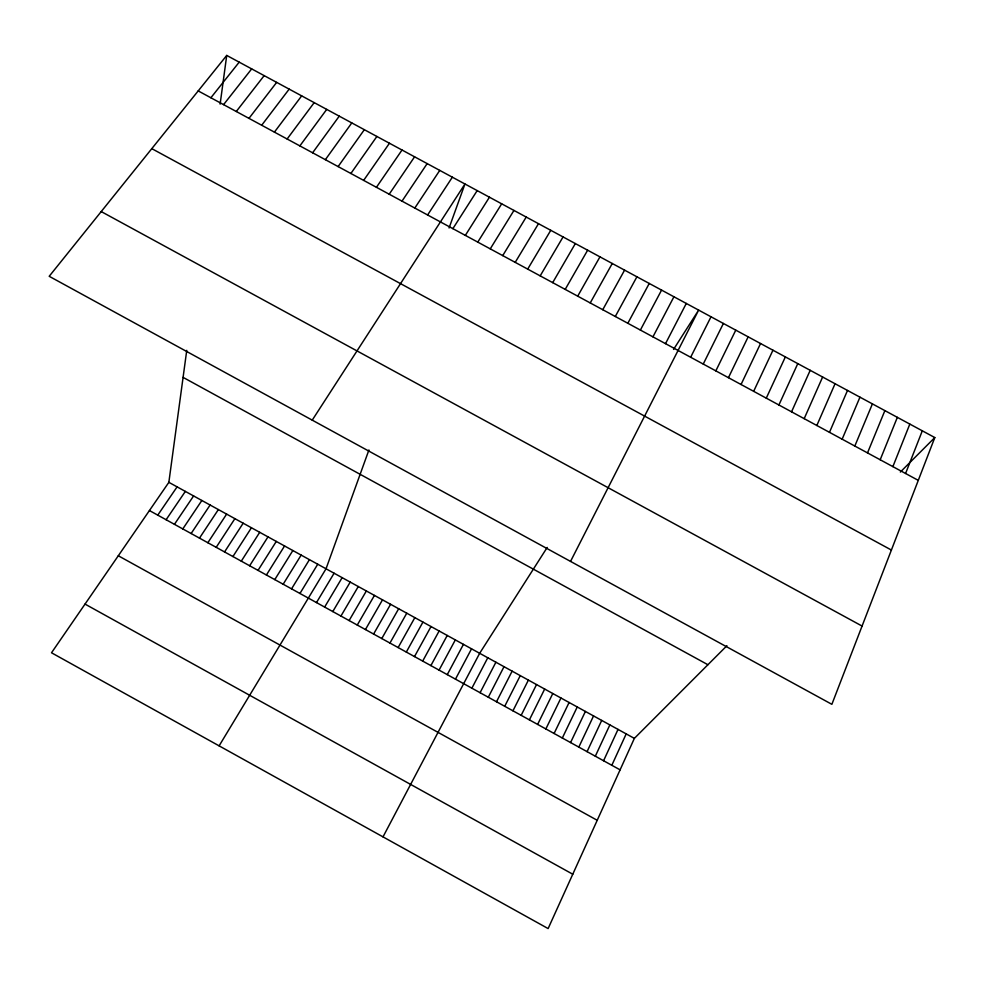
<?xml version="1.0" encoding="UTF-8"?>
<svg xmlns="http://www.w3.org/2000/svg" width="984" height="984" viewBox="0 0 984 984"><rect width="100%" height="100%" fill="white"/><g stroke="black" fill="none" stroke-linecap="round" stroke-linejoin="round"><path stroke-width="1.48" d="M726.905 645.713L634.36 738.381L548.125 928.576L51.512 652.773L168.854 482.332L186.751 350.341M220.121 104.144L226.726 55.424L934.8 437.56L831.874 704.323L49.2 276.295L226.726 55.424M368.926 449.959L326.036 568.789L219.112 745.86M449.073 227.98L464.952 183.996L312.236 420.143M905.575 473.488L922.303 430.82M892.882 466.625L909.819 424.092M880.188 459.762L897.346 417.351M867.507 452.898L884.874 410.623M854.825 446.035L872.414 403.895M842.156 439.184L859.954 397.167M829.487 432.333L847.507 390.451M816.831 425.494L835.059 383.735M804.186 418.655L822.624 377.032M791.542 411.816L810.201 370.316M778.91 404.978L797.778 363.613M611.827 765.294L626.193 733.88M603.573 760.755L618.026 729.39M766.278 398.151L785.367 356.909M595.32 756.204L609.859 724.9M587.067 751.653L601.704 720.411M753.658 391.324L772.957 350.218M578.813 747.114L593.549 715.934M570.572 742.576L585.394 711.444M741.05 384.498L760.546 343.527M562.331 738.025L577.239 706.967M728.443 377.684L748.16 336.836M554.09 733.486L569.096 702.478M545.862 728.947L560.942 698M715.835 370.87L735.774 330.144M537.621 724.421L552.799 693.523M703.252 364.055L723.388 323.465M529.392 719.882L544.669 689.046M521.163 715.356L536.526 684.569M512.947 710.817L528.396 680.092M690.657 357.253L711.014 316.786M504.718 706.291L520.265 675.627M496.502 701.764L512.135 671.149M570.536 561.409L698.64 310.108L673.573 349.406M488.298 697.238L504.017 666.685M665.516 343.65L686.291 303.441M480.081 692.711L495.899 662.22M652.946 336.848L673.929 296.774M471.877 688.197L487.781 657.755M383.01 836.88L479.663 653.29L547.202 547.448M640.387 330.058L661.58 290.108M455.469 679.157L471.545 648.825M447.265 674.63L463.439 644.36M439.073 670.116L455.334 639.908M627.841 323.269L649.243 283.453M430.881 665.602L447.228 635.455M615.295 316.491L636.906 276.799M422.689 661.088L439.135 630.99M602.761 309.714L624.582 270.145M414.498 656.586L431.029 626.537M406.318 652.072L422.936 622.085M590.228 302.937L612.269 263.491M398.126 647.57L414.842 617.632M389.959 643.056L406.761 613.192M381.78 638.554L398.668 608.739M577.706 296.159L599.957 256.849M373.6 634.053L390.587 604.299M565.197 289.394L587.645 250.207M365.433 629.551L382.505 599.846M552.688 282.629L575.345 243.565M357.266 625.049L374.437 595.406M349.111 620.56L366.356 590.966M540.191 275.864L563.057 236.935M340.944 616.058L358.287 586.525M332.789 611.568L350.218 582.085M324.634 607.079L342.149 577.657M527.695 269.112L550.769 230.305M316.479 602.589L334.093 573.217M515.21 262.359L538.494 223.675M299.948 593.475L317.734 564.226M502.726 255.606L526.219 217.058M291.559 588.85L309.431 559.662M283.171 584.225L301.141 555.099M490.253 248.866L513.956 210.428M274.782 579.613L292.851 550.536M477.781 242.113L501.692 203.823M266.406 575L284.56 545.972M258.029 570.376L276.283 541.421M465.334 235.385L489.442 197.206M249.653 565.763L267.992 536.858M452.874 228.645L477.191 190.601M241.289 561.163L259.714 532.307M232.925 556.55L251.437 527.756M224.561 551.938L243.171 523.205M216.197 547.338L234.893 518.654M427.609 214.979L452.357 177.194M207.845 542.725L226.627 514.115M199.481 538.125L218.374 509.564M414.805 208.054L439.762 170.392M191.13 533.525L210.109 505.026M402.013 201.13L427.167 163.602M182.79 528.925L201.855 500.475M174.439 524.324L193.602 495.936M389.209 194.217L414.584 156.813M166.099 519.736L185.349 491.397M157.76 515.136L177.095 486.859M376.429 187.304L402.013 150.023M363.649 180.392L389.443 143.246M350.882 173.479L376.884 136.456M338.115 166.579L364.338 129.691M325.36 159.679L351.792 122.914M312.617 152.778L339.246 116.149M299.874 145.89L326.725 109.384M287.131 139.002L314.191 102.631M274.413 132.127L301.682 95.866M261.695 125.239L289.173 89.126M248.977 118.363L276.664 82.373M236.271 111.5L264.167 75.633M223.577 104.624L251.683 68.892M210.883 97.76L239.198 62.152M900.348 472.062L934.8 437.56M198.202 90.909L918.281 480.364M151.794 148.645L891.406 550.044M101.217 211.572L862.07 626.058M183.085 377.376L707.914 664.729M168.854 482.332L634.36 738.381M149.433 510.548L620.092 769.845M118.301 555.763L597.214 820.287M85.03 604.09L572.774 874.222"/></g></svg>
